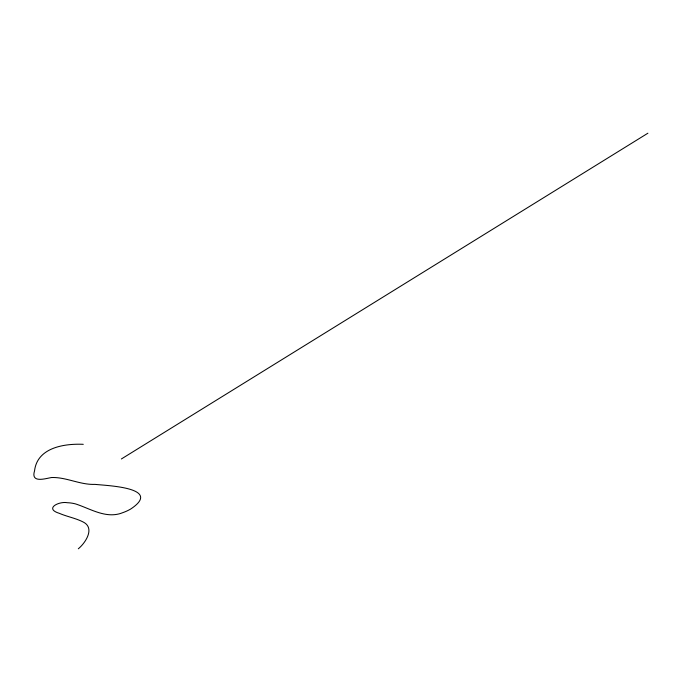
<?xml version="1.0" encoding="UTF-8"?>
<svg xmlns="http://www.w3.org/2000/svg" width="682" height="682" viewBox="0 0 682 682"><rect width="100%" height="100%" fill="white"/><g stroke="black" fill="none" stroke-linecap="round" stroke-linejoin="round"><path stroke-width="1.02" d="M78.311 548.797C85.617 542.77 95.48 527.766 82.837 521.832C75.387 518.098 67.058 516.658 59.428 513.367C43.853 508.627 58.95 501.082 67.279 502.719A33.75 30.17 23.7 0 1 75.557 503.921C90.74 508.806 106.426 519.326 122.837 512.634A48.61 44.262 24.9 0 0 130.663 509.045C162.921 487.69 107.705 485.703 95.003 484.382C80.075 484.97 66.282 477.033 51.61 477.519C45.063 478.628 30.571 483.41 34.552 470.819C37.246 447.597 64.185 443.479 83.272 444.314M121.379 458.969L647.9 133.203"/></g></svg>
